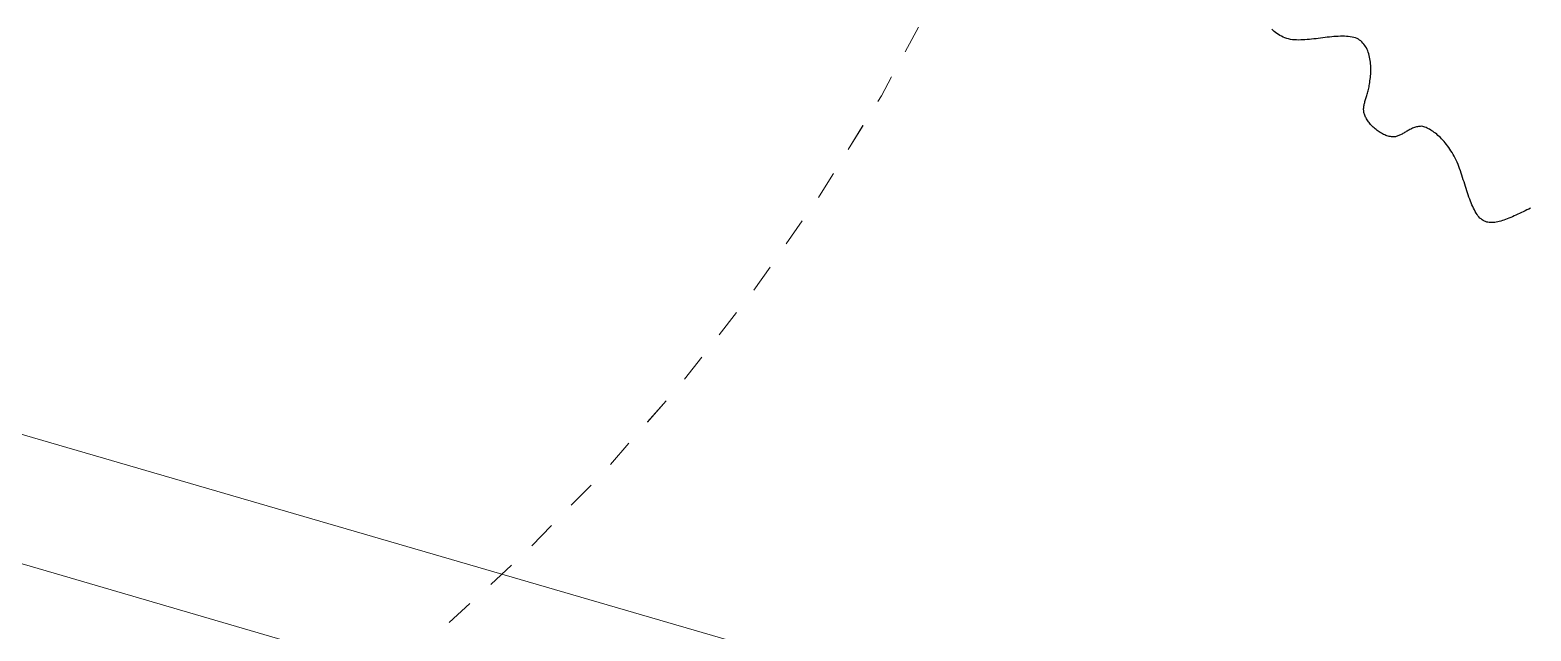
# Model space of a CAD drawing. Header units: metres. Extents: x 3 to 509016, y 4 to 6969473.
# Drawn here: x 507925.9 to 507931.21, y 6967154.33 to 6967156.45 of the extents above; entities that cross this region are included whole.
import ezdxf

# ---------------------------------------------------------------- set-up
doc = ezdxf.new("R2010")
doc.units = ezdxf.units.M
doc.linetypes.add('AEC_Double Dash', pattern=[0.039, 0.015, -0.004, 0.006, -0.004, 0.006, -0.004])
for name, color, linetype, lineweight in [('C-PROP-LINE', 252, 'AEC_Double Dash', 5), ('RW_UG_PIPES', 252, 'EXISTING_WAT_RECYCLED', 0), ('W_AG_PIPES_N', 252, 'EXISTING_WATER', 0)]:
    doc.layers.add(name, color=color, linetype=linetype, lineweight=lineweight)
doc.layers.add('mga2020VEG_TREE', color=252, linetype='Continuous')
doc.layers.add('XREF', color=7, linetype='Continuous')
doc.styles.get("Standard").update_dxf_attribs({"font": 'ARIALN.TTF'})
doc.linetypes.add('EXISTING_WAT_RECYCLED', pattern='A,2,-2,2,-2,2,-2,["R",Standard,S=2.5,R=0,X=0,Y=-1.25],-4.4,2,-2,2,-2', length=24.4)
doc.linetypes.add('EXISTING_WATER', pattern='A,2,-2,2,-2,2,-2,["W",Standard,S=2.5,R=0,X=0,Y=-1.25],-4.4,2,-2,2,-2', length=24.4)

# ---------------------------------------------------------------- blocks, each defined once
blk = doc.blocks.new('25027_BNP_Skygate Play-Sheet - 000101 - SITE PLAN')
at = {"layer": 'C-PROP-LINE'}
blk.add_arc((-2394309.6, 3931624.8), 7501.5, 109.96764, 211.13035, dxfattribs=at)
blk = doc.blocks.new('XE_ARCH')
at = {"xscale": 0.001, "yscale": 0.001, "zscale": 0.001, "rotation": 121.996}
blk.add_blockref('25027_BNP_Skygate Play-Sheet - 000101 - SITE PLAN', (509988.1258, 6971273.7702), dxfattribs=at)
blk = doc.blocks.new('XE_LOT BOUNDARY')
at = {"layer": 'C-PROP-LINE'}
blk.add_arc((507922.4225, 6967159.981), 7.5015, 231.96363, 333.12633, dxfattribs=at)
blk = doc.blocks.new('BAC V TREE')
for p, q in [((-13.5616, -7.9398), (-13.588, -7.9127)), ((-13.5336, -7.9657), (-13.5616, -7.9398)), ((-13.5039, -7.9903), (-13.5336, -7.9657)), ((-13.4727, -8.0136), (-13.5039, -7.9903)), ((-13.4398, -8.0355), (-13.4727, -8.0136)), ((-13.4052, -8.0559), (-13.4398, -8.0355)), ((-13.369, -8.0748), (-13.4052, -8.0559)), ((-13.3312, -8.0921), (-13.369, -8.0748)), ((-13.2917, -8.1077), (-13.3312, -8.0921)), ((-13.2505, -8.1215), (-13.2917, -8.1077)), ((-13.2077, -8.1335), (-13.2505, -8.1215)), ((-13.1631, -8.1437), (-13.2077, -8.1335)), ((-13.1169, -8.1518), (-13.1631, -8.1437)), ((-13.0722, -8.1558), (-13.1169, -8.1518)), ((-13.0263, -8.1582), (-13.0722, -8.1558)), ((-12.9796, -8.1591), (-13.0263, -8.1582)), ((-12.9319, -8.1587), (-12.9796, -8.1591)), ((-12.8835, -8.157), (-12.9319, -8.1587)), ((-12.8344, -8.1544), (-12.8835, -8.157)), ((-12.7846, -8.1507), (-12.8344, -8.1544)), ((-12.7344, -8.1463), (-12.7846, -8.1507)), ((-12.6837, -8.1412), (-12.7344, -8.1463)), ((-12.6327, -8.1356), (-12.6837, -8.1412)), ((-12.5815, -8.1295), (-12.6327, -8.1356)), ((-12.5301, -8.1232), (-12.5815, -8.1295)), ((-12.4787, -8.1167), (-12.5301, -8.1232)), ((-12.4272, -8.1102), (-12.4787, -8.1167)), ((-12.376, -8.1038), (-12.4272, -8.1102)), ((-12.3249, -8.0977), (-12.376, -8.1038)), ((-12.2741, -8.0919), (-12.3249, -8.0977)), ((-12.2238, -8.0867), (-12.2741, -8.0919)), ((-12.1739, -8.0821), (-12.2238, -8.0867)), ((-12.1246, -8.0783), (-12.1739, -8.0821)), ((-12.076, -8.0754), (-12.1246, -8.0783)), ((-12.0281, -8.0735), (-12.076, -8.0754)), ((-11.9811, -8.0728), (-12.0281, -8.0735)), ((-11.9351, -8.0734), (-11.9811, -8.0728)), ((-11.89, -8.0754), (-11.9351, -8.0734)), ((-11.8461, -8.079), (-11.89, -8.0754)), ((-11.8034, -8.0843), (-11.8461, -8.079)), ((-11.7621, -8.0915), (-11.8034, -8.0843)), ((-11.7221, -8.1006), (-11.7621, -8.0915)), ((-11.6836, -8.1118), (-11.7221, -8.1006)), ((-11.6467, -8.1252), (-11.6836, -8.1118)), ((-11.6164, -8.1417), (-11.6467, -8.1252)), ((-11.5878, -8.1603), (-11.6164, -8.1417)), ((-11.561, -8.1809), (-11.5878, -8.1603)), ((-11.5359, -8.2034), (-11.561, -8.1809)), ((-11.5125, -8.2276), (-11.5359, -8.2034)), ((-11.4907, -8.2536), (-11.5125, -8.2276)), ((-11.4705, -8.2811), (-11.4907, -8.2536)), ((-11.4519, -8.3101), (-11.4705, -8.2811)), ((-11.4348, -8.3406), (-11.4519, -8.3101)), ((-11.4191, -8.3723), (-11.4348, -8.3406)), ((-11.4049, -8.4052), (-11.4191, -8.3723)), ((-11.3921, -8.4393), (-11.4049, -8.4052)), ((-11.3807, -8.4743), (-11.3921, -8.4393)), ((-11.3706, -8.5103), (-11.3807, -8.4743)), ((-11.3618, -8.547), (-11.3706, -8.5103)), ((-11.3542, -8.5845), (-11.3618, -8.547)), ((-11.3479, -8.6226), (-11.3542, -8.5845)), ((-11.3427, -8.6613), (-11.3479, -8.6226)), ((-11.3387, -8.7003), (-11.3427, -8.6613)), ((-11.3357, -8.7397), (-11.3387, -8.7003)), ((-11.3339, -8.7793), (-11.3357, -8.7397)), ((-11.3342, -8.8985), (-11.3331, -8.8588)), ((-11.333, -8.819), (-11.3339, -8.7793)), ((-11.3331, -8.8588), (-11.333, -8.819)), ((-11.3803, -9.2584), (-11.3746, -9.2286)), ((-11.3746, -9.2286), (-11.3695, -9.198)), ((-11.3695, -9.198), (-11.365, -9.1664)), ((-11.365, -9.1664), (-11.3584, -9.1299)), ((-11.3584, -9.1299), (-11.3525, -9.0926)), ((-11.3525, -9.0926), (-11.3472, -9.0547)), ((-11.3472, -9.0547), (-11.3427, -9.0162)), ((-11.3427, -9.0162), (-11.339, -8.9773)), ((-11.339, -8.9773), (-11.3362, -8.938)), ((-11.3362, -8.938), (-11.3342, -8.8985)), ((-11.4725, -9.5815), (-11.4663, -9.5597)), ((-11.4663, -9.5597), (-11.4596, -9.5376)), ((-11.4596, -9.5376), (-11.4526, -9.515)), ((-11.4526, -9.515), (-11.4453, -9.492)), ((-11.4453, -9.492), (-11.4378, -9.4686)), ((-11.4378, -9.4686), (-11.4302, -9.4446)), ((-11.4302, -9.4446), (-11.4226, -9.42)), ((-11.4226, -9.42), (-11.415, -9.3948)), ((-11.415, -9.3948), (-11.4075, -9.369)), ((-11.4075, -9.369), (-11.4002, -9.3425)), ((-11.4002, -9.3425), (-11.3932, -9.3152)), ((-11.3932, -9.3152), (-11.3866, -9.2872)), ((-11.3866, -9.2872), (-11.3803, -9.2584)), ((-11.4971, -9.7277), (-11.4962, -9.7072)), ((-11.497, -9.7482), (-11.4971, -9.7277)), ((-11.4958, -9.7687), (-11.497, -9.7482)), ((-11.4962, -9.7072), (-11.4942, -9.6867)), ((-11.4933, -9.7893), (-11.4958, -9.7687)), ((-11.4942, -9.6867), (-11.4914, -9.666)), ((-11.4895, -9.81), (-11.4933, -9.7893)), ((-11.4914, -9.666), (-11.4877, -9.6452)), ((-11.4844, -9.8309), (-11.4895, -9.81)), ((-11.4877, -9.6452), (-11.4833, -9.6242)), ((-11.4778, -9.8519), (-11.4844, -9.8309)), ((-11.4833, -9.6242), (-11.4782, -9.603)), ((-11.4782, -9.603), (-11.4725, -9.5815)), ((-11.4696, -9.8732), (-11.4778, -9.8519)), ((-11.4598, -9.8948), (-11.4696, -9.8732)), ((-11.4511, -9.9151), (-11.4598, -9.8948)), ((-11.4411, -9.9358), (-11.4511, -9.9151)), ((-11.4297, -9.9567), (-11.4411, -9.9358)), ((-11.4171, -9.9778), (-11.4297, -9.9567)), ((-11.4034, -9.9989), (-11.4171, -9.9778)), ((-11.3885, -10.02), (-11.4034, -9.9989)), ((-11.3726, -10.0412), (-11.3885, -10.02)), ((-11.3557, -10.0622), (-11.3726, -10.0412)), ((-11.3378, -10.083), (-11.3557, -10.0622)), ((-11.319, -10.1036), (-11.3378, -10.083)), ((-11.2993, -10.124), (-11.319, -10.1036)), ((-11.2789, -10.1439), (-11.2993, -10.124)), ((-11.2577, -10.1634), (-11.2789, -10.1439)), ((-11.2358, -10.1825), (-11.2577, -10.1634)), ((-11.2133, -10.2009), (-11.2358, -10.1825)), ((-11.1903, -10.2188), (-11.2133, -10.2009)), ((-11.1667, -10.236), (-11.1903, -10.2188)), ((-11.1426, -10.2524), (-11.1667, -10.236)), ((-11.1182, -10.268), (-11.1426, -10.2524)), ((-10.5444, -10.2571), (-10.5638, -10.2685)), ((-10.525, -10.2456), (-10.5444, -10.2571)), ((-10.5053, -10.2342), (-10.525, -10.2456)), ((-10.4855, -10.2228), (-10.5053, -10.2342)), ((-10.4654, -10.2117), (-10.4855, -10.2228)), ((-10.4451, -10.2008), (-10.4654, -10.2117)), ((-10.4245, -10.1903), (-10.4451, -10.2008)), ((-10.4036, -10.1802), (-10.4245, -10.1903)), ((-10.3824, -10.1708), (-10.4036, -10.1802)), ((-10.3609, -10.1619), (-10.3824, -10.1708)), ((-10.339, -10.1539), (-10.3609, -10.1619)), ((-10.3167, -10.1466), (-10.339, -10.1539)), ((-10.2941, -10.1403), (-10.3167, -10.1466)), ((-10.271, -10.135), (-10.2941, -10.1403)), ((-10.2474, -10.1308), (-10.271, -10.135)), ((-10.2233, -10.1278), (-10.2474, -10.1308)), ((-10.1988, -10.126), (-10.2233, -10.1278)), ((-10.1737, -10.1257), (-10.1988, -10.126)), ((-10.1497, -10.1312), (-10.1737, -10.1257)), ((-10.1251, -10.1381), (-10.1497, -10.1312)), ((-10.1, -10.1464), (-10.1251, -10.1381)), ((-10.0745, -10.1562), (-10.1, -10.1464)), ((-10.0486, -10.1674), (-10.0745, -10.1562)), ((-10.0223, -10.18), (-10.0486, -10.1674)), ((-9.9957, -10.194), (-10.0223, -10.18)), ((-9.9688, -10.2095), (-9.9957, -10.194)), ((-9.9416, -10.2264), (-9.9688, -10.2095)), ((-9.9142, -10.2446), (-9.9416, -10.2264)), ((-9.8867, -10.2643), (-9.9142, -10.2446)), ((-11.0934, -10.2827), (-11.1182, -10.268)), ((-11.0682, -10.2965), (-11.0934, -10.2827)), ((-11.0429, -10.3092), (-11.0682, -10.2965)), ((-11.0173, -10.3209), (-11.0429, -10.3092)), ((-10.9916, -10.3314), (-11.0173, -10.3209)), ((-10.9658, -10.3408), (-10.9916, -10.3314)), ((-10.94, -10.3489), (-10.9658, -10.3408)), ((-10.9142, -10.3556), (-10.94, -10.3489)), ((-10.8885, -10.3609), (-10.9142, -10.3556)), ((-10.8629, -10.3648), (-10.8885, -10.3609)), ((-10.8376, -10.3671), (-10.8629, -10.3648)), ((-10.8124, -10.3679), (-10.8376, -10.3671)), ((-10.7929, -10.3658), (-10.8124, -10.3679)), ((-10.7735, -10.3625), (-10.7929, -10.3658)), ((-10.7542, -10.358), (-10.7735, -10.3625)), ((-10.735, -10.3524), (-10.7542, -10.358)), ((-10.716, -10.3458), (-10.735, -10.3524)), ((-10.697, -10.3384), (-10.716, -10.3458)), ((-10.678, -10.3301), (-10.697, -10.3384)), ((-10.6591, -10.3211), (-10.678, -10.3301)), ((-10.6401, -10.3114), (-10.6591, -10.3211)), ((-10.6211, -10.3013), (-10.6401, -10.3114)), ((-10.6021, -10.2907), (-10.6211, -10.3013)), ((-10.583, -10.2797), (-10.6021, -10.2907)), ((-10.5638, -10.2685), (-10.583, -10.2797)), ((-9.8591, -10.2853), (-9.8867, -10.2643)), ((-9.8313, -10.3078), (-9.8591, -10.2853)), ((-9.8036, -10.3316), (-9.8313, -10.3078)), ((-9.7758, -10.3568), (-9.8036, -10.3316)), ((-9.7481, -10.3834), (-9.7758, -10.3568)), ((-9.7205, -10.4114), (-9.7481, -10.3834)), ((-9.693, -10.4407), (-9.7205, -10.4114)), ((-9.6656, -10.4714), (-9.693, -10.4407)), ((-9.6385, -10.5034), (-9.6656, -10.4714)), ((-9.6117, -10.5369), (-9.6385, -10.5034)), ((-9.5851, -10.5716), (-9.6117, -10.5369)), ((-9.5589, -10.6077), (-9.5851, -10.5716)), ((-9.533, -10.6452), (-9.5589, -10.6077)), ((-9.5076, -10.684), (-9.533, -10.6452)), ((-9.4827, -10.7241), (-9.5076, -10.684)), ((-9.4582, -10.7655), (-9.4827, -10.7241)), ((-9.4343, -10.8083), (-9.4582, -10.7655)), ((-9.411, -10.8524), (-9.4343, -10.8083)), ((-9.3883, -10.8978), (-9.411, -10.8524)), ((-9.3662, -10.9446), (-9.3883, -10.8978)), ((-9.3473, -10.9923), (-9.3662, -10.9446)), ((-9.3288, -11.0408), (-9.3473, -10.9923)), ((-9.3108, -11.09), (-9.3288, -11.0408)), ((-9.2933, -11.1397), (-9.3108, -11.09)), ((-9.2761, -11.1899), (-9.2933, -11.1397)), ((-9.2592, -11.2404), (-9.2761, -11.1899)), ((-9.2426, -11.2911), (-9.2592, -11.2404)), ((-9.2263, -11.3418), (-9.2426, -11.2911)), ((-9.2101, -11.3926), (-9.2263, -11.3418)), ((-9.194, -11.4431), (-9.2101, -11.3926)), ((-9.178, -11.4934), (-9.194, -11.4431)), ((-9.1621, -11.5433), (-9.178, -11.4934)), ((-9.1461, -11.5927), (-9.1621, -11.5433)), ((-9.13, -11.6414), (-9.1461, -11.5927)), ((-9.1138, -11.6894), (-9.13, -11.6414)), ((-9.0975, -11.7365), (-9.1138, -11.6894)), ((-9.0809, -11.7826), (-9.0975, -11.7365)), ((-9.064, -11.8276), (-9.0809, -11.7826)), ((-9.0469, -11.8714), (-9.064, -11.8276)), ((-9.0293, -11.9138), (-9.0469, -11.8714)), ((-9.0113, -11.9547), (-9.0293, -11.9138)), ((-8.9929, -11.9941), (-9.0113, -11.9547)), ((-8.974, -12.0317), (-8.9929, -11.9941)), ((-8.9544, -12.0675), (-8.974, -12.0317)), ((-8.9343, -12.1014), (-8.9544, -12.0675)), ((-8.9135, -12.1331), (-8.9343, -12.1014)), ((-8.892, -12.1627), (-8.9135, -12.1331)), ((-8.8697, -12.19), (-8.892, -12.1627)), ((-8.8465, -12.2149), (-8.8697, -12.19)), ((-8.8226, -12.2372), (-8.8465, -12.2149)), ((-8.7977, -12.2568), (-8.8226, -12.2372)), ((-8.773, -12.2728), (-8.7977, -12.2568)), ((-8.7473, -12.2862), (-8.773, -12.2728)), ((-8.7207, -12.2972), (-8.7473, -12.2862)), ((-8.6932, -12.3058), (-8.7207, -12.2972)), ((-8.6648, -12.3123), (-8.6932, -12.3058)), ((-8.4765, -12.309), (-8.5099, -12.3141)), ((-8.4425, -12.3023), (-8.4765, -12.309)), ((-8.4078, -12.2942), (-8.4425, -12.3023)), ((-8.3723, -12.2845), (-8.4078, -12.2942)), ((-8.3363, -12.2736), (-8.3723, -12.2845)), ((-8.2996, -12.2614), (-8.3363, -12.2736)), ((-8.2623, -12.2481), (-8.2996, -12.2614)), ((-8.2244, -12.2337), (-8.2623, -12.2481)), ((-8.1861, -12.2183), (-8.2244, -12.2337)), ((-8.1472, -12.2021), (-8.1861, -12.2183)), ((-8.1078, -12.1851), (-8.1472, -12.2021)), ((-8.0679, -12.1674), (-8.1078, -12.1851)), ((-8.0276, -12.149), (-8.0679, -12.1674)), ((-7.9869, -12.1302), (-8.0276, -12.149)), ((-7.9458, -12.1109), (-7.9869, -12.1302)), ((-7.9043, -12.0913), (-7.9458, -12.1109)), ((-7.8625, -12.0714), (-7.9043, -12.0913)), ((-7.8204, -12.0514), (-7.8625, -12.0714)), ((-7.778, -12.0314), (-7.8204, -12.0514)), ((-7.7353, -12.0113), (-7.778, -12.0314)), ((-7.6924, -11.9914), (-7.7353, -12.0113)), ((-8.6354, -12.3166), (-8.6648, -12.3123)), ((-8.6053, -12.3188), (-8.6354, -12.3166)), ((-8.5743, -12.3191), (-8.6053, -12.3188)), ((-8.5425, -12.3175), (-8.5743, -12.3191)), ((-8.5099, -12.3141), (-8.5425, -12.3175))]:
    blk.add_line(p, q)
blk = doc.blocks.new('XE_SURVEY')
at = {"layer": 'RW_UG_PIPES', "flags": 128}
blk.add_lwpolyline([(507860.6636, 6967305.8511), (507855.5482, 6967302.7174), (507850.4674, 6967299.5259), (507844.5398, 6967295.8025), (507841.7673, 6967294.061), (507840.6181, 6967288.9631), (507838.7729, 6967280.7778), (507840.662, 6967277.7023), (507845.1108, 6967270.4595), (507851.7311, 6967259.8567), (507857.3049, 6967250.9582), (507865.7983, 6967237.3987), (507871.6376, 6967228.0765), (507877.7422, 6967218.3306), (507883.42, 6967209.267), (507891.8324, 6967195.8869), (507899.284, 6967184.0348), (507907.0017, 6967171.7593), (507909.3969, 6967167.9497), (507912.3243, 6967163.2935), (507914.3257, 6967160.1102), (507917.6677, 6967157.2198), (507918.1297, 6967156.8202), (507926.0122, 6967154.5229), (507934.6508, 6967151.9981), (507942.3357, 6967149.7752), (507942.3357, 6967149.7752)], dxfattribs=at)
at = {"layer": 'W_AG_PIPES_N', "flags": 128}
blk.add_lwpolyline([(507947.923, 6967167.7497), (507947.0944, 6967164.9732), (507945.6645, 6967160.1821), (507944.0915, 6967154.9118), (507943.5747, 6967153.1802), (507942.9957, 6967150.0402), (507921.3914, 6967156.3246), (507918.5214, 6967157.198), (507914.5257, 6967160.1926), (507914.2584, 6967160.6141), (507907.6585, 6967171.2298), (507897.8907, 6967186.9409), (507887.3157, 6967203.9502), (507879.3001, 6967216.6281), (507862.6221, 6967243.3506), (507843.5742, 6967273.8986), (507839.255, 6967280.8829), (507842.1443, 6967293.8616), (507861.1538, 6967305.6471), (507861.476, 6967305.834)], dxfattribs=at)
at = {"layer": 'mga2020VEG_TREE', "xscale": 0.1554417355589352, "yscale": 0.1554417355589352, "zscale": 0.1554417355589352, "rotation": 0.001583333339407246}
blk.add_blockref('BAC V TREE', (507932.409, 6967157.6871, 5.0005), dxfattribs=at)

msp = doc.modelspace()

# ---------------------------------------------------------------- block references
for name in ['XE_ARCH', 'XE_SURVEY']:
    msp.add_blockref(name, (0, 0))
at = {"layer": 'XREF'}
for name in ['XE_ARCH', 'XE_SURVEY', 'XE_LOT BOUNDARY']:
    msp.add_blockref(name, (0, 0), dxfattribs=at)

doc.saveas('drawing.dxf')
